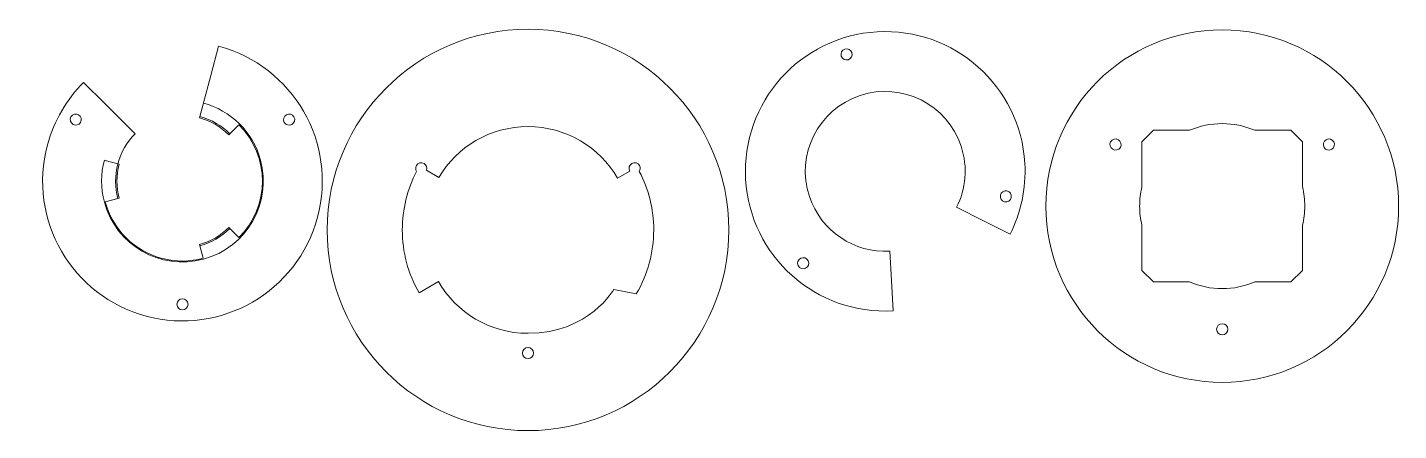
# Model space of a CAD drawing. Header units: inches. Extents: x -10 to 5.4, y -1 to 3.5.
import ezdxf

# ---------------------------------------------------------------- set-up
doc = ezdxf.new("R2010")
doc.units = ezdxf.units.IN
doc.header["$MEASUREMENT"] = 0
doc.layers.add('Layer 1', color=7, linetype='Continuous')

msp = doc.modelspace()

# ---------------------------------------------------------------- linework, layer by layer
at = {"layer": 'Layer 1', "color": 1, "lineweight": 9}
for points, knots in [([(-6.604, 1.22), (-6.604, -0.022), (-5.597, -1.03), (-4.354, -1.03), (-4.354, -1.03), (-3.112, -1.03), (-2.104, -0.022), (-2.104, 1.22), (-2.104, 1.22), (-2.104, 2.463), (-3.112, 3.47), (-4.354, 3.47), (-4.354, 3.47), (-5.597, 3.47), (-6.604, 2.463), (-6.604, 1.22)], [0, 0, 0, 0, 0.2, 0.2, 0.2, 0.2, 0.4, 0.4, 0.4, 0.4, 0.6, 0.6, 0.6, 0.6, 1, 1, 1, 1]), ([(1.214, 1.966), (1.165, 2.831), (0.424, 3.491), (-0.44, 3.442), (-0.44, 3.442), (-1.304, 3.392), (-1.964, 2.652), (-1.915, 1.788), (-1.915, 1.788), (-1.866, 0.924), (-1.125, 0.263), (-0.261, 0.313), (-0.261, 0.313), (-0.261, 0.313), (-0.281, 0.653), (-0.281, 0.653), (-0.281, 0.653), (-0.281, 0.653), (-0.3, 0.983), (-0.3, 0.983), (-0.3, 0.983), (-0.695, 0.96), (-1.071, 1.203), (-1.201, 1.596), (-1.201, 1.596), (-1.356, 2.066), (-1.101, 2.573), (-0.631, 2.728), (-0.631, 2.728), (-0.162, 2.883), (0.345, 2.628), (0.5, 2.158), (0.5, 2.158), (0.578, 1.923), (0.553, 1.679), (0.449, 1.474), (0.449, 1.474), (0.449, 1.474), (0.745, 1.325), (0.745, 1.325), (0.745, 1.325), (0.745, 1.325), (1.049, 1.172), (1.049, 1.172), (1.049, 1.172), (1.169, 1.41), (1.23, 1.681), (1.214, 1.966)], [0, 0, 0, 0, 0.076923, 0.076923, 0.076923, 0.076923, 0.153846, 0.153846, 0.153846, 0.153846, 0.230769, 0.230769, 0.230769, 0.230769, 0.307692, 0.307692, 0.307692, 0.307692, 0.384615, 0.384615, 0.384615, 0.384615, 0.461538, 0.461538, 0.461538, 0.461538, 0.538462, 0.538462, 0.538462, 0.538462, 0.615385, 0.615385, 0.615385, 0.615385, 0.692308, 0.692308, 0.692308, 0.692308, 0.769231, 0.769231, 0.769231, 0.769231, 0.846154, 0.846154, 0.846154, 0.846154, 1, 1, 1, 1]), ([(-8.951, 1.961), (-8.916, 2.093), (-8.847, 2.208), (-8.757, 2.298), (-8.757, 2.298), (-8.757, 2.298), (-9.094, 2.634), (-9.094, 2.634), (-9.094, 2.634), (-9.094, 2.634), (-9.335, 2.875), (-9.335, 2.875), (-9.335, 2.875), (-9.523, 2.687), (-9.666, 2.449), (-9.74, 2.173), (-9.74, 2.173), (-9.964, 1.337), (-9.468, 0.477), (-8.632, 0.253), (-8.632, 0.253), (-7.796, 0.029), (-6.937, 0.526), (-6.713, 1.362), (-6.713, 1.362), (-6.489, 2.198), (-6.985, 3.057), (-7.821, 3.281), (-7.821, 3.281), (-7.821, 3.281), (-7.909, 2.952), (-7.909, 2.952), (-7.909, 2.952), (-7.909, 2.952), (-7.995, 2.632), (-7.995, 2.632), (-7.995, 2.632), (-7.995, 2.632), (-8.032, 2.492), (-8.032, 2.492), (-8.032, 2.492), (-7.9, 2.456), (-7.786, 2.388), (-7.696, 2.298), (-7.696, 2.298), (-7.696, 2.298), (-7.593, 2.4), (-7.593, 2.4), (-7.593, 2.4), (-7.243, 2.051), (-7.243, 1.484), (-7.593, 1.134), (-7.593, 1.134), (-7.593, 1.134), (-7.696, 1.237), (-7.696, 1.237), (-7.696, 1.237), (-7.789, 1.144), (-7.905, 1.077), (-8.032, 1.042), (-8.032, 1.042), (-8.032, 1.042), (-7.995, 0.902), (-7.995, 0.902), (-7.995, 0.902), (-8.293, 0.822), (-8.625, 0.899), (-8.86, 1.134), (-8.86, 1.134), (-8.975, 1.249), (-9.052, 1.388), (-9.092, 1.535), (-9.092, 1.535), (-9.092, 1.535), (-8.951, 1.573), (-8.951, 1.573), (-8.951, 1.573), (-8.984, 1.696), (-8.986, 1.829), (-8.951, 1.961)], [0, 0, 0, 0, 0.047619, 0.047619, 0.047619, 0.047619, 0.095238, 0.095238, 0.095238, 0.095238, 0.142857, 0.142857, 0.142857, 0.142857, 0.190476, 0.190476, 0.190476, 0.190476, 0.238095, 0.238095, 0.238095, 0.238095, 0.285714, 0.285714, 0.285714, 0.285714, 0.333333, 0.333333, 0.333333, 0.333333, 0.380952, 0.380952, 0.380952, 0.380952, 0.428571, 0.428571, 0.428571, 0.428571, 0.47619, 0.47619, 0.47619, 0.47619, 0.52381, 0.52381, 0.52381, 0.52381, 0.571429, 0.571429, 0.571429, 0.571429, 0.619048, 0.619048, 0.619048, 0.619048, 0.666667, 0.666667, 0.666667, 0.666667, 0.714286, 0.714286, 0.714286, 0.714286, 0.761905, 0.761905, 0.761905, 0.761905, 0.809524, 0.809524, 0.809524, 0.809524, 0.857143, 0.857143, 0.857143, 0.857143, 0.904762, 0.904762, 0.904762, 0.904762, 1, 1, 1, 1]), ([(-0.803, 3.247), (-0.77, 3.258), (-0.735, 3.241), (-0.724, 3.208), (-0.724, 3.208), (-0.713, 3.175), (-0.731, 3.14), (-0.764, 3.129), (-0.764, 3.129), (-0.797, 3.118), (-0.832, 3.136), (-0.843, 3.169), (-0.843, 3.169), (-0.854, 3.201), (-0.836, 3.237), (-0.803, 3.247)], [0, 0, 0, 0, 0.2, 0.2, 0.2, 0.2, 0.4, 0.4, 0.4, 0.4, 0.6, 0.6, 0.6, 0.6, 1, 1, 1, 1]), ([(-9.368, 2.426), (-9.385, 2.396), (-9.423, 2.386), (-9.453, 2.403), (-9.453, 2.403), (-9.483, 2.421), (-9.494, 2.459), (-9.476, 2.489), (-9.476, 2.489), (-9.459, 2.519), (-9.421, 2.529), (-9.391, 2.512), (-9.391, 2.512), (-9.361, 2.494), (-9.351, 2.456), (-9.368, 2.426)], [0, 0, 0, 0, 0.2, 0.2, 0.2, 0.2, 0.4, 0.4, 0.4, 0.4, 0.6, 0.6, 0.6, 0.6, 1, 1, 1, 1]), ([(-7, 2.403), (-7.029, 2.386), (-7.068, 2.396), (-7.085, 2.426), (-7.085, 2.426), (-7.102, 2.456), (-7.092, 2.494), (-7.062, 2.512), (-7.062, 2.512), (-7.032, 2.529), (-6.994, 2.519), (-6.977, 2.489), (-6.977, 2.489), (-6.959, 2.459), (-6.97, 2.421), (-7, 2.403)], [0, 0, 0, 0, 0.2, 0.2, 0.2, 0.2, 0.4, 0.4, 0.4, 0.4, 0.6, 0.6, 0.6, 0.6, 1, 1, 1, 1]), ([(-4.354, 0.061), (-4.783, 0.061), (-5.158, 0.294), (-5.358, 0.641), (-5.358, 0.641), (-5.358, 0.641), (-5.575, 0.516), (-5.575, 0.516), (-5.575, 0.516), (-5.699, 0.73), (-5.763, 0.972), (-5.763, 1.22), (-5.763, 1.22), (-5.763, 1.449), (-5.708, 1.674), (-5.602, 1.876), (-5.602, 1.876), (-5.615, 1.895), (-5.616, 1.92), (-5.604, 1.942), (-5.604, 1.942), (-5.587, 1.972), (-5.549, 1.982), (-5.519, 1.965), (-5.519, 1.965), (-5.492, 1.949), (-5.481, 1.918), (-5.491, 1.89), (-5.491, 1.89), (-5.491, 1.89), (-5.353, 1.809), (-5.353, 1.809), (-5.353, 1.809), (-5.151, 2.15), (-4.78, 2.379), (-4.354, 2.379), (-4.354, 2.379), (-3.925, 2.379), (-3.551, 2.146), (-3.35, 1.8), (-3.35, 1.8), (-3.35, 1.8), (-3.213, 1.879), (-3.213, 1.879), (-3.213, 1.879), (-3.23, 1.909), (-3.22, 1.947), (-3.19, 1.965), (-3.19, 1.965), (-3.16, 1.982), (-3.122, 1.972), (-3.105, 1.942), (-3.105, 1.942), (-3.092, 1.92), (-3.094, 1.895), (-3.107, 1.876), (-3.107, 1.876), (-3, 1.674), (-2.945, 1.449), (-2.945, 1.22), (-2.945, 1.22), (-2.945, 0.968), (-3.012, 0.722), (-3.14, 0.505), (-3.14, 0.505), (-3.14, 0.505), (-3.393, 0.553), (-3.393, 0.553), (-3.393, 0.553), (-3.388, 0.561), (-3.663, 0.061), (-4.354, 0.061)], [0, 0, 0, 0, 0.052632, 0.052632, 0.052632, 0.052632, 0.105263, 0.105263, 0.105263, 0.105263, 0.157895, 0.157895, 0.157895, 0.157895, 0.210526, 0.210526, 0.210526, 0.210526, 0.263158, 0.263158, 0.263158, 0.263158, 0.315789, 0.315789, 0.315789, 0.315789, 0.368421, 0.368421, 0.368421, 0.368421, 0.421053, 0.421053, 0.421053, 0.421053, 0.473684, 0.473684, 0.473684, 0.473684, 0.526316, 0.526316, 0.526316, 0.526316, 0.578947, 0.578947, 0.578947, 0.578947, 0.631579, 0.631579, 0.631579, 0.631579, 0.684211, 0.684211, 0.684211, 0.684211, 0.736842, 0.736842, 0.736842, 0.736842, 0.789474, 0.789474, 0.789474, 0.789474, 0.842105, 0.842105, 0.842105, 0.842105, 0.894737, 0.894737, 0.894737, 0.894737, 1, 1, 1, 1]), ([(0.94, 1.609), (0.947, 1.643), (0.98, 1.665), (1.014, 1.658), (1.014, 1.658), (1.048, 1.651), (1.069, 1.617), (1.062, 1.584), (1.062, 1.584), (1.055, 1.55), (1.022, 1.528), (0.988, 1.535), (0.988, 1.535), (0.955, 1.542), (0.933, 1.575), (0.94, 1.609)], [0, 0, 0, 0, 0.2, 0.2, 0.2, 0.2, 0.4, 0.4, 0.4, 0.4, 0.6, 0.6, 0.6, 0.6, 1, 1, 1, 1]), ([(-1.316, 0.888), (-1.293, 0.914), (-1.254, 0.916), (-1.228, 0.893), (-1.228, 0.893), (-1.202, 0.87), (-1.2, 0.831), (-1.223, 0.805), (-1.223, 0.805), (-1.246, 0.779), (-1.285, 0.777), (-1.311, 0.8), (-1.311, 0.8), (-1.337, 0.823), (-1.339, 0.863), (-1.316, 0.888)], [0, 0, 0, 0, 0.2, 0.2, 0.2, 0.2, 0.4, 0.4, 0.4, 0.4, 0.6, 0.6, 0.6, 0.6, 1, 1, 1, 1]), ([(-8.226, 0.324), (-8.261, 0.324), (-8.289, 0.352), (-8.289, 0.387), (-8.289, 0.387), (-8.289, 0.421), (-8.261, 0.449), (-8.226, 0.449), (-8.226, 0.449), (-8.192, 0.449), (-8.164, 0.421), (-8.164, 0.387), (-8.164, 0.387), (-8.164, 0.352), (-8.192, 0.324), (-8.226, 0.324)], [0, 0, 0, 0, 0.2, 0.2, 0.2, 0.2, 0.4, 0.4, 0.4, 0.4, 0.6, 0.6, 0.6, 0.6, 1, 1, 1, 1]), ([(-4.354, -0.223), (-4.389, -0.223), (-4.417, -0.195), (-4.417, -0.16), (-4.417, -0.16), (-4.417, -0.126), (-4.389, -0.098), (-4.354, -0.098), (-4.354, -0.098), (-4.32, -0.098), (-4.292, -0.126), (-4.292, -0.16), (-4.292, -0.16), (-4.292, -0.195), (-4.32, -0.223), (-4.354, -0.223)], [0, 0, 0, 0, 0.2, 0.2, 0.2, 0.2, 0.4, 0.4, 0.4, 0.4, 0.6, 0.6, 0.6, 0.6, 1, 1, 1, 1])]:
    msp.add_open_spline(points, degree=3, knots=knots, dxfattribs=at)
at = {"layer": 'Layer 1', "color": 4, "lineweight": 9}
for points, knots in [([(1.45, 1.487), (1.45, 0.396), (2.335, -0.489), (3.426, -0.489), (3.426, -0.489), (4.518, -0.489), (5.403, 0.396), (5.403, 1.487), (5.403, 1.487), (5.403, 2.579), (4.518, 3.464), (3.426, 3.464), (3.426, 3.464), (2.335, 3.464), (1.45, 2.579), (1.45, 1.487)], [0, 0, 0, 0, 0.2, 0.2, 0.2, 0.2, 0.4, 0.4, 0.4, 0.4, 0.6, 0.6, 0.6, 0.6, 1, 1, 1, 1]), ([(3.792, 0.637), (3.676, 0.588), (3.552, 0.562), (3.426, 0.562), (3.426, 0.562), (3.3, 0.562), (3.176, 0.588), (3.061, 0.637), (3.061, 0.637), (3.061, 0.637), (2.656, 0.637), (2.656, 0.637), (2.656, 0.637), (2.656, 0.637), (2.526, 0.767), (2.526, 0.767), (2.526, 0.767), (2.526, 0.767), (2.526, 1.273), (2.526, 1.273), (2.526, 1.273), (2.51, 1.343), (2.501, 1.415), (2.501, 1.487), (2.501, 1.487), (2.501, 1.56), (2.51, 1.632), (2.526, 1.702), (2.526, 1.702), (2.526, 1.702), (2.526, 2.208), (2.526, 2.208), (2.526, 2.208), (2.526, 2.208), (2.656, 2.337), (2.656, 2.337), (2.656, 2.337), (2.656, 2.337), (3.061, 2.337), (3.061, 2.337), (3.061, 2.337), (3.176, 2.387), (3.3, 2.412), (3.426, 2.412), (3.426, 2.412), (3.552, 2.412), (3.676, 2.387), (3.792, 2.337), (3.792, 2.337), (3.792, 2.337), (4.197, 2.337), (4.197, 2.337), (4.197, 2.337), (4.197, 2.337), (4.326, 2.208), (4.326, 2.208), (4.326, 2.208), (4.326, 2.208), (4.326, 1.702), (4.326, 1.702), (4.326, 1.702), (4.343, 1.632), (4.351, 1.56), (4.351, 1.487), (4.351, 1.487), (4.351, 1.415), (4.343, 1.343), (4.326, 1.273), (4.326, 1.273), (4.326, 1.273), (4.326, 0.767), (4.326, 0.767), (4.326, 0.767), (4.326, 0.767), (4.197, 0.637), (4.197, 0.637), (4.197, 0.637), (4.197, 0.637), (3.792, 0.637), (3.792, 0.637)], [0, 0, 0, 0, 0.047619, 0.047619, 0.047619, 0.047619, 0.095238, 0.095238, 0.095238, 0.095238, 0.142857, 0.142857, 0.142857, 0.142857, 0.190476, 0.190476, 0.190476, 0.190476, 0.238095, 0.238095, 0.238095, 0.238095, 0.285714, 0.285714, 0.285714, 0.285714, 0.333333, 0.333333, 0.333333, 0.333333, 0.380952, 0.380952, 0.380952, 0.380952, 0.428571, 0.428571, 0.428571, 0.428571, 0.47619, 0.47619, 0.47619, 0.47619, 0.52381, 0.52381, 0.52381, 0.52381, 0.571429, 0.571429, 0.571429, 0.571429, 0.619048, 0.619048, 0.619048, 0.619048, 0.666667, 0.666667, 0.666667, 0.666667, 0.714286, 0.714286, 0.714286, 0.714286, 0.761905, 0.761905, 0.761905, 0.761905, 0.809524, 0.809524, 0.809524, 0.809524, 0.857143, 0.857143, 0.857143, 0.857143, 0.904762, 0.904762, 0.904762, 0.904762, 1, 1, 1, 1]), ([(2.285, 2.146), (2.267, 2.116), (2.229, 2.106), (2.199, 2.124), (2.199, 2.124), (2.169, 2.141), (2.159, 2.179), (2.176, 2.209), (2.176, 2.209), (2.194, 2.239), (2.232, 2.249), (2.262, 2.232), (2.262, 2.232), (2.292, 2.215), (2.302, 2.176), (2.285, 2.146)], [0, 0, 0, 0, 0.2, 0.2, 0.2, 0.2, 0.4, 0.4, 0.4, 0.4, 0.6, 0.6, 0.6, 0.6, 1, 1, 1, 1]), ([(4.653, 2.124), (4.623, 2.106), (4.585, 2.116), (4.568, 2.146), (4.568, 2.146), (4.551, 2.176), (4.561, 2.215), (4.591, 2.232), (4.591, 2.232), (4.621, 2.249), (4.659, 2.239), (4.676, 2.209), (4.676, 2.209), (4.693, 2.179), (4.683, 2.141), (4.653, 2.124)], [0, 0, 0, 0, 0.2, 0.2, 0.2, 0.2, 0.4, 0.4, 0.4, 0.4, 0.6, 0.6, 0.6, 0.6, 1, 1, 1, 1]), ([(3.426, 0.044), (3.392, 0.044), (3.364, 0.072), (3.364, 0.107), (3.364, 0.107), (3.364, 0.141), (3.392, 0.169), (3.426, 0.169), (3.426, 0.169), (3.461, 0.169), (3.489, 0.141), (3.489, 0.107), (3.489, 0.107), (3.489, 0.072), (3.461, 0.044), (3.426, 0.044)], [0, 0, 0, 0, 0.2, 0.2, 0.2, 0.2, 0.4, 0.4, 0.4, 0.4, 0.6, 0.6, 0.6, 0.6, 1, 1, 1, 1])]:
    msp.add_open_spline(points, degree=3, knots=knots, dxfattribs=at)
at = {"layer": 'Layer 1', "lineweight": 9}
msp.add_open_spline([(-8.936, 1.577), (-8.97, 1.701), (-8.97, 1.833), (-8.936, 1.957), (-8.936, 1.957), (-8.936, 1.957), (-9.092, 1.999), (-9.092, 1.999), (-9.092, 1.999), (-9.092, 1.999), (-9.102, 2.002), (-9.102, 2.002), (-9.102, 2.002), (-9.142, 1.853), (-9.144, 1.692), (-9.102, 1.533), (-9.102, 1.533), (-8.972, 1.049), (-8.475, 0.763), (-7.992, 0.892), (-7.992, 0.892), (-7.509, 1.022), (-7.222, 1.518), (-7.351, 2.002), (-7.351, 2.002), (-7.438, 2.326), (-7.69, 2.561), (-7.992, 2.642), (-7.992, 2.642), (-7.992, 2.642), (-7.995, 2.632), (-7.995, 2.632), (-7.995, 2.632), (-7.995, 2.632), (-8.036, 2.477), (-8.036, 2.477), (-8.036, 2.477), (-7.915, 2.445), (-7.801, 2.381), (-7.707, 2.287), (-7.707, 2.287), (-7.707, 2.287), (-7.593, 2.4), (-7.593, 2.4), (-7.593, 2.4), (-7.243, 2.051), (-7.243, 1.484), (-7.593, 1.134), (-7.593, 1.134), (-7.593, 1.134), (-7.707, 1.247), (-7.707, 1.247), (-7.707, 1.247), (-7.801, 1.153), (-7.916, 1.089), (-8.036, 1.057), (-8.036, 1.057), (-8.036, 1.057), (-7.995, 0.902), (-7.995, 0.902), (-7.995, 0.902), (-8.293, 0.822), (-8.625, 0.899), (-8.86, 1.134), (-8.86, 1.134), (-8.975, 1.249), (-9.052, 1.388), (-9.092, 1.535), (-9.092, 1.535), (-9.092, 1.535), (-8.936, 1.577), (-8.936, 1.577)], degree=3, knots=[0, 0, 0, 0, 0.052632, 0.052632, 0.052632, 0.052632, 0.105263, 0.105263, 0.105263, 0.105263, 0.157895, 0.157895, 0.157895, 0.157895, 0.210526, 0.210526, 0.210526, 0.210526, 0.263158, 0.263158, 0.263158, 0.263158, 0.315789, 0.315789, 0.315789, 0.315789, 0.368421, 0.368421, 0.368421, 0.368421, 0.421053, 0.421053, 0.421053, 0.421053, 0.473684, 0.473684, 0.473684, 0.473684, 0.526316, 0.526316, 0.526316, 0.526316, 0.578947, 0.578947, 0.578947, 0.578947, 0.631579, 0.631579, 0.631579, 0.631579, 0.684211, 0.684211, 0.684211, 0.684211, 0.736842, 0.736842, 0.736842, 0.736842, 0.789474, 0.789474, 0.789474, 0.789474, 0.842105, 0.842105, 0.842105, 0.842105, 0.894737, 0.894737, 0.894737, 0.894737, 1, 1, 1, 1], dxfattribs=at)

doc.saveas('drawing.dxf')
